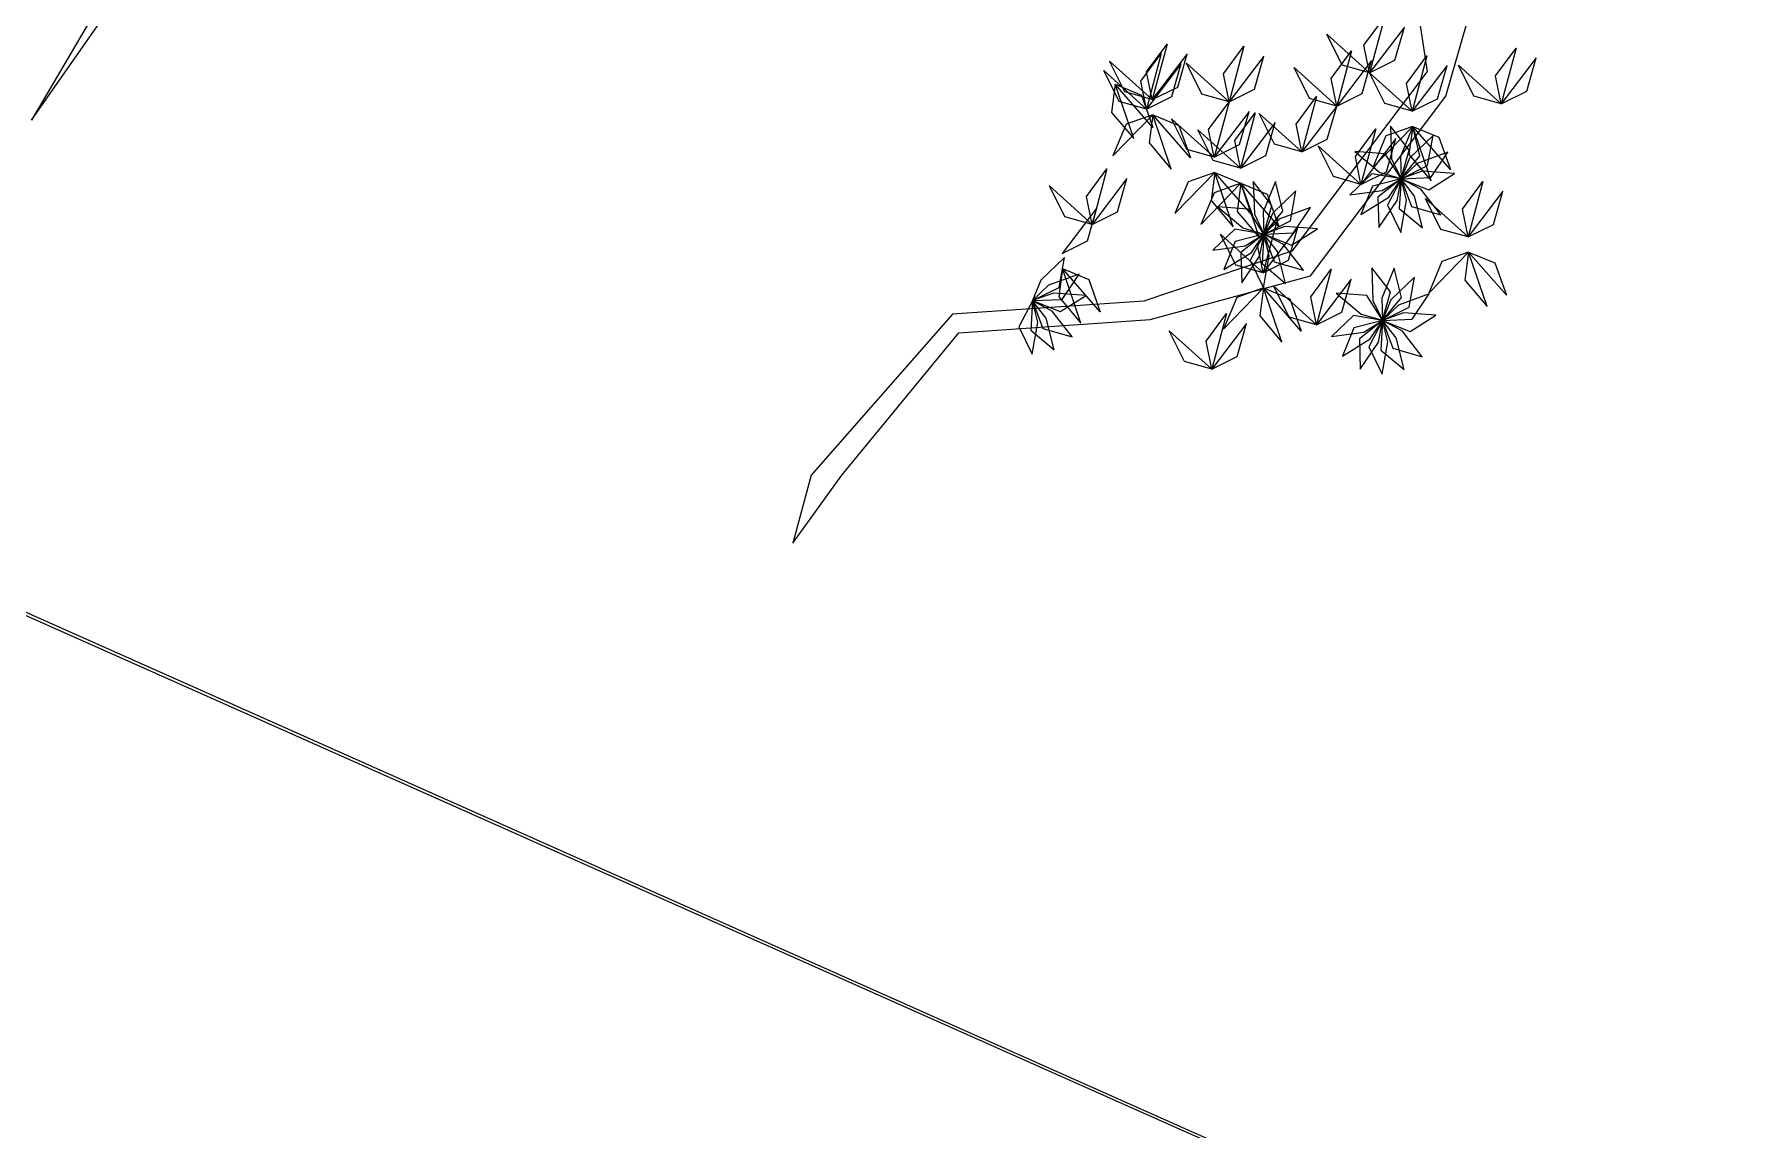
# Model space of a CAD drawing. Header units: inches. Extents: x 15 to 22798, y 21 to 21519.
# Drawn here: x 14627.5 to 14806.1, y 12142.3 to 12256.7 of the extents above; entities that cross this region are included whole.
import ezdxf

# ---------------------------------------------------------------- set-up
doc = ezdxf.new("R2010")
doc.units = ezdxf.units.IN
doc.header["$MEASUREMENT"] = 0
doc.layers.add('ARREDAMENTO', color=8, linetype='Continuous', lineweight=13)

msp = doc.modelspace()

# ---------------------------------------------------------------- linework, layer by layer
for points in [[(14393.89, 12299.61), (16221.12, 11486.43), (17034.29, 13313.66), (15207.07, 14126.83)], [(14394.03, 12299.91), (16221.12, 11486.43), (17034.59, 13313.52), (15207.5, 14127)]]:
    msp.add_lwpolyline(points, close=True)
at = {"layer": 'ARREDAMENTO', "linetype": 'Continuous', "lineweight": 0}
for points in [[(14607.13, 12285.05), (14629.73, 12278.69), (14647.76, 12282.63), (14627.26, 12247.73), (14654.84, 12287.17), (14664.49, 12293.65), (14677.97, 12307.89), (14683.08, 12321.45), (14691.42, 12331.8), (14697.82, 12344.72), (14702.94, 12355.05), (14711.29, 12362.18), (14727.36, 12375.14), (14737, 12384.85), (14748.55, 12398.43)], [(14767.91, 12395.28), (14780.85, 12382.43), (14787.99, 12370.86), (14785.55, 12333.45), (14788.84, 12317.34), (14761.19, 12297.25), (14770.32, 12270.2), (14772.96, 12252.8), (14758.85, 12234.05), (14743.4, 12228.83), (14723.41, 12227.47), (14708.65, 12210.65), (14706.74, 12203.55), (14711.87, 12210.66), (14724.07, 12225.53), (14744.05, 12226.9), (14760.8, 12231.48), (14774.91, 12250.23), (14779.36, 12265.72), (14774.82, 12272.8), (14767.02, 12289.53), (14789.51, 12308.96), (14819.88, 12292.31)]]:
    msp.add_lwpolyline(points, dxfattribs=at)
at = {"layer": 'ARREDAMENTO', "lineweight": 0}
for points in [[(14766.96, 12252.66), (14766.37, 12255.56), (14768.5, 12258.45), (14766.96, 12252.66)], [(14766.96, 12252.66), (14769.61, 12253.98), (14770.59, 12257.43), (14766.96, 12252.66)], [(14744.27, 12249.86), (14743.68, 12252.77), (14745.81, 12255.66), (14744.27, 12249.86)], [(14752.28, 12249.64), (14751.69, 12252.54), (14753.82, 12255.43), (14752.28, 12249.64)], [(14766.96, 12252.66), (14764.1, 12253.47), (14762.5, 12256.68), (14766.96, 12252.66)], [(14763.52, 12249.18), (14762.93, 12252.08), (14765.06, 12254.97), (14763.52, 12249.18)], [(14780.71, 12249.44), (14780.12, 12252.34), (14782.25, 12255.23), (14780.71, 12249.44)], [(14744.27, 12249.86), (14741.41, 12250.67), (14739.81, 12253.88), (14744.27, 12249.86)], [(14743.66, 12248.87), (14743.07, 12251.78), (14745.2, 12254.67), (14743.66, 12248.87)], [(14743.66, 12248.87), (14746.31, 12250.19), (14747.29, 12253.65), (14743.66, 12248.87)], [(14744.27, 12249.86), (14746.92, 12251.18), (14747.9, 12254.63), (14744.27, 12249.86)], [(14752.28, 12249.64), (14749.43, 12250.44), (14747.83, 12253.66), (14752.28, 12249.64)], [(14752.28, 12249.64), (14754.93, 12250.96), (14755.91, 12254.41), (14752.28, 12249.64)], [(14763.52, 12249.18), (14760.67, 12249.98), (14759.07, 12253.2), (14763.52, 12249.18)], [(14763.52, 12249.18), (14766.17, 12250.5), (14767.15, 12253.95), (14763.52, 12249.18)], [(14771.41, 12248.64), (14770.82, 12251.55), (14772.95, 12254.44), (14771.41, 12248.64)], [(14771.41, 12248.64), (14774.06, 12249.96), (14775.04, 12253.41), (14771.41, 12248.64)], [(14780.71, 12249.44), (14777.85, 12250.24), (14776.25, 12253.46), (14780.71, 12249.44)], [(14780.71, 12249.44), (14783.36, 12250.76), (14784.34, 12254.21), (14780.71, 12249.44)], [(14743.66, 12248.87), (14740.8, 12249.68), (14739.2, 12252.89), (14743.66, 12248.87)], [(14740.4, 12251.47), (14740.01, 12248.53), (14742.33, 12245.79), (14740.4, 12251.47)], [(14740.4, 12251.47), (14743.14, 12250.33), (14744.34, 12246.95), (14740.4, 12251.47)], [(14771.41, 12248.64), (14768.56, 12249.45), (14766.96, 12252.66), (14771.41, 12248.64)], [(14750.74, 12243.84), (14750.15, 12246.75), (14752.28, 12249.64), (14750.74, 12243.84)], [(14759.89, 12244.4), (14759.3, 12247.31), (14761.43, 12250.2), (14759.89, 12244.4)], [(14744.32, 12248.29), (14741.53, 12247.3), (14740.14, 12243.99), (14744.32, 12248.29)], [(14744.32, 12248.29), (14743.93, 12245.35), (14746.24, 12242.61), (14744.32, 12248.29)], [(14744.32, 12248.29), (14747.05, 12247.15), (14748.26, 12243.77), (14744.32, 12248.29)], [(14750.74, 12243.84), (14747.88, 12244.65), (14746.28, 12247.86), (14750.74, 12243.84)], [(14750.74, 12243.84), (14753.39, 12245.16), (14754.37, 12248.61), (14750.74, 12243.84)], [(14753.47, 12242.7), (14752.89, 12245.61), (14755.02, 12248.5), (14753.47, 12242.7)], [(14759.89, 12244.4), (14757.04, 12245.21), (14755.44, 12248.42), (14759.89, 12244.4)], [(14759.89, 12244.4), (14762.54, 12245.72), (14763.52, 12249.18), (14759.89, 12244.4)], [(14753.47, 12242.7), (14750.62, 12243.51), (14749.02, 12246.72), (14753.47, 12242.7)], [(14753.47, 12242.7), (14756.13, 12244.02), (14757.1, 12247.47), (14753.47, 12242.7)], [(14766.05, 12241.01), (14765.47, 12243.92), (14767.6, 12246.81), (14766.05, 12241.01)], [(14771.46, 12247.07), (14768.67, 12246.08), (14767.29, 12242.77), (14771.46, 12247.07)], [(14769.13, 12247.09), (14769.25, 12243.69), (14770.25, 12241.61), (14771.08, 12244.58), (14769.13, 12247.09)], [(14771.46, 12247.07), (14770.18, 12243.91), (14770.26, 12241.61), (14772.22, 12243.98), (14771.46, 12247.07)], [(14773.58, 12246.11), (14771.13, 12243.74), (14770.26, 12241.6), (14773.02, 12242.98), (14773.58, 12246.11)], [(14771.46, 12247.07), (14771.07, 12244.13), (14773.39, 12241.39), (14771.46, 12247.07)], [(14771.46, 12247.07), (14774.2, 12245.93), (14775.4, 12242.55), (14771.46, 12247.07)], [(14766.05, 12241.01), (14763.2, 12241.82), (14761.6, 12245.03), (14766.05, 12241.01)], [(14765.42, 12244.44), (14768.03, 12242.25), (14770.25, 12241.61), (14768.59, 12244.21), (14765.42, 12244.44)], [(14766.05, 12241.01), (14768.71, 12242.33), (14769.69, 12245.79), (14766.05, 12241.01)], [(14775.13, 12244.36), (14771.93, 12243.2), (14770.26, 12241.6), (14773.34, 12241.73), (14775.13, 12244.36)], [(14737.99, 12236.84), (14737.4, 12239.74), (14739.53, 12242.63), (14737.99, 12236.84)], [(14737.99, 12236.84), (14735.14, 12237.64), (14733.54, 12240.86), (14737.99, 12236.84)], [(14737.99, 12236.84), (14740.64, 12238.16), (14741.62, 12241.61), (14737.99, 12236.84)], [(14750.79, 12242.27), (14748, 12241.28), (14746.62, 12237.97), (14750.79, 12242.27)], [(14753.53, 12241.13), (14750.73, 12240.14), (14749.35, 12236.82), (14753.53, 12241.13)], [(14750.79, 12242.27), (14750.4, 12239.33), (14752.72, 12236.59), (14750.79, 12242.27)], [(14750.79, 12242.27), (14753.53, 12241.13), (14754.73, 12237.75), (14750.79, 12242.27)], [(14753.53, 12241.13), (14753.14, 12238.19), (14755.45, 12235.45), (14753.53, 12241.13)], [(14753.53, 12241.13), (14756.26, 12239.99), (14757.47, 12236.61), (14753.53, 12241.13)], [(14754.81, 12241.31), (14754.93, 12237.91), (14755.93, 12235.83), (14756.76, 12238.8), (14754.81, 12241.31)], [(14757.14, 12241.3), (14755.86, 12238.13), (14755.93, 12235.83), (14757.9, 12238.21), (14757.14, 12241.3)], [(14764.91, 12239.91), (14768.28, 12240.39), (14770.24, 12241.6), (14767.2, 12242.12), (14764.91, 12239.91)], [(14766.06, 12237.88), (14768.95, 12239.69), (14770.24, 12241.6), (14767.26, 12240.83), (14766.06, 12237.88)], [(14767.93, 12236.5), (14769.84, 12239.32), (14770.24, 12241.59), (14767.83, 12239.68), (14767.93, 12236.5)], [(14770.21, 12236), (14770.8, 12239.35), (14770.25, 12241.59), (14768.82, 12238.86), (14770.21, 12236)], [(14772.49, 12236.46), (14771.66, 12239.77), (14770.25, 12241.59), (14770.06, 12238.51), (14772.49, 12236.46)], [(14774.39, 12237.82), (14772.29, 12240.5), (14770.25, 12241.59), (14771.33, 12238.7), (14774.39, 12237.82)], [(14775.83, 12242.14), (14772.43, 12242.38), (14770.26, 12241.6), (14773.13, 12240.46), (14775.83, 12242.14)], [(14777.25, 12235.52), (14776.67, 12238.42), (14778.79, 12241.31), (14777.25, 12235.52)], [(14759.26, 12240.33), (14756.81, 12237.96), (14755.94, 12235.83), (14758.7, 12237.2), (14759.26, 12240.33)], [(14777.25, 12235.52), (14774.4, 12236.32), (14772.8, 12239.54), (14777.25, 12235.52)], [(14777.25, 12235.52), (14779.9, 12236.84), (14780.88, 12240.29), (14777.25, 12235.52)], [(14734.85, 12233.79), (14737.5, 12235.11), (14738.48, 12238.56), (14734.85, 12233.79)], [(14751.1, 12238.66), (14753.71, 12236.47), (14755.92, 12235.83), (14754.27, 12238.43), (14751.1, 12238.66)], [(14755.83, 12231.78), (14755.24, 12234.69), (14757.37, 12237.58), (14755.83, 12231.78)], [(14760.8, 12238.59), (14757.6, 12237.42), (14755.94, 12235.82), (14759.02, 12235.95), (14760.8, 12238.59)], [(14750.58, 12234.13), (14753.96, 12234.61), (14755.92, 12235.82), (14752.88, 12236.34), (14750.58, 12234.13)], [(14755.83, 12231.78), (14752.98, 12232.59), (14751.38, 12235.8), (14755.83, 12231.78)], [(14751.73, 12232.11), (14754.62, 12233.91), (14755.92, 12235.82), (14752.93, 12235.05), (14751.73, 12232.11)], [(14753.61, 12230.72), (14755.51, 12233.55), (14755.92, 12235.82), (14753.5, 12233.9), (14753.61, 12230.72)], [(14755.88, 12230.22), (14756.47, 12233.57), (14755.92, 12235.81), (14754.49, 12233.08), (14755.88, 12230.22)], [(14758.17, 12230.68), (14757.34, 12233.99), (14755.93, 12235.81), (14755.73, 12232.74), (14758.17, 12230.68)], [(14755.83, 12231.78), (14758.48, 12233.11), (14759.46, 12236.56), (14755.83, 12231.78)], [(14760.06, 12232.04), (14757.96, 12234.72), (14755.93, 12235.81), (14757.01, 12232.92), (14760.06, 12232.04)], [(14761.51, 12236.36), (14758.11, 12236.6), (14755.94, 12235.82), (14758.8, 12234.68), (14761.51, 12236.36)], [(14777.3, 12233.95), (14774.51, 12232.96), (14773.13, 12229.64), (14777.3, 12233.95)], [(14777.3, 12233.95), (14776.91, 12231.01), (14779.23, 12228.27), (14777.3, 12233.95)], [(14777.3, 12233.95), (14780.04, 12232.81), (14781.24, 12229.43), (14777.3, 12233.95)], [(14735.11, 12233.39), (14732.65, 12231.02), (14731.78, 12228.88), (14734.55, 12230.25), (14735.11, 12233.39)], [(14734.9, 12232.22), (14734.51, 12229.28), (14736.82, 12226.54), (14734.9, 12232.22)], [(14734.9, 12232.22), (14737.63, 12231.08), (14738.84, 12227.7), (14734.9, 12232.22)], [(14761.41, 12226.36), (14760.82, 12229.26), (14762.95, 12232.15), (14761.41, 12226.36)], [(14767.19, 12232.3), (14767.31, 12228.89), (14768.32, 12226.82), (14769.15, 12229.79), (14767.19, 12232.3)], [(14769.52, 12232.28), (14768.25, 12229.12), (14768.32, 12226.81), (14770.29, 12229.19), (14769.52, 12232.28)], [(14736.65, 12231.64), (14733.45, 12230.48), (14731.78, 12228.88), (14734.87, 12229.01), (14736.65, 12231.64)], [(14755.88, 12230.22), (14753.09, 12229.22), (14751.71, 12225.91), (14755.88, 12230.22)], [(14755.88, 12230.22), (14755.49, 12227.28), (14757.81, 12224.54), (14755.88, 12230.22)], [(14755.88, 12230.22), (14758.62, 12229.08), (14759.82, 12225.7), (14755.88, 12230.22)], [(14761.41, 12226.36), (14758.56, 12227.16), (14756.96, 12230.37), (14761.41, 12226.36)], [(14761.41, 12226.36), (14764.06, 12227.68), (14765.04, 12231.13), (14761.41, 12226.36)], [(14771.65, 12231.32), (14769.19, 12228.95), (14768.32, 12226.81), (14771.09, 12228.18), (14771.65, 12231.32)], [(14731.73, 12223.27), (14732.32, 12226.63), (14731.77, 12228.87), (14730.34, 12226.14), (14731.73, 12223.27)], [(14734.01, 12223.74), (14733.19, 12227.05), (14731.77, 12228.87), (14731.58, 12225.79), (14734.01, 12223.74)], [(14737.35, 12229.42), (14733.95, 12229.66), (14731.78, 12228.88), (14734.65, 12227.74), (14737.35, 12229.42)], [(14735.91, 12225.09), (14733.81, 12227.78), (14731.78, 12228.87), (14732.85, 12225.98), (14735.91, 12225.09)], [(14763.48, 12229.65), (14766.09, 12227.46), (14768.31, 12226.82), (14766.66, 12229.42), (14763.48, 12229.65)], [(14773.19, 12229.57), (14769.99, 12228.4), (14768.32, 12226.81), (14771.4, 12226.94), (14773.19, 12229.57)], [(14750.48, 12221.72), (14749.89, 12224.63), (14752.02, 12227.52), (14750.48, 12221.72)], [(14750.48, 12221.72), (14753.13, 12223.04), (14754.11, 12226.5), (14750.48, 12221.72)], [(14762.97, 12225.12), (14766.34, 12225.59), (14768.31, 12226.81), (14765.26, 12227.32), (14762.97, 12225.12)], [(14764.12, 12223.09), (14767.01, 12224.9), (14768.31, 12226.81), (14765.32, 12226.04), (14764.12, 12223.09)], [(14765.99, 12221.71), (14767.9, 12224.53), (14768.31, 12226.8), (14765.89, 12224.89), (14765.99, 12221.71)], [(14768.27, 12221.2), (14768.86, 12224.56), (14768.31, 12226.8), (14766.88, 12224.07), (14768.27, 12221.2)], [(14770.55, 12221.67), (14769.73, 12224.98), (14768.31, 12226.8), (14768.12, 12223.72), (14770.55, 12221.67)], [(14773.89, 12227.35), (14770.49, 12227.59), (14768.32, 12226.8), (14771.19, 12225.67), (14773.89, 12227.35)], [(14772.45, 12223.02), (14770.35, 12225.71), (14768.32, 12226.8), (14769.39, 12223.91), (14772.45, 12223.02)], [(14750.48, 12221.72), (14747.62, 12222.53), (14746.02, 12225.74), (14750.48, 12221.72)]]:
    msp.add_lwpolyline(points, dxfattribs=at)

doc.saveas('drawing.dxf')
